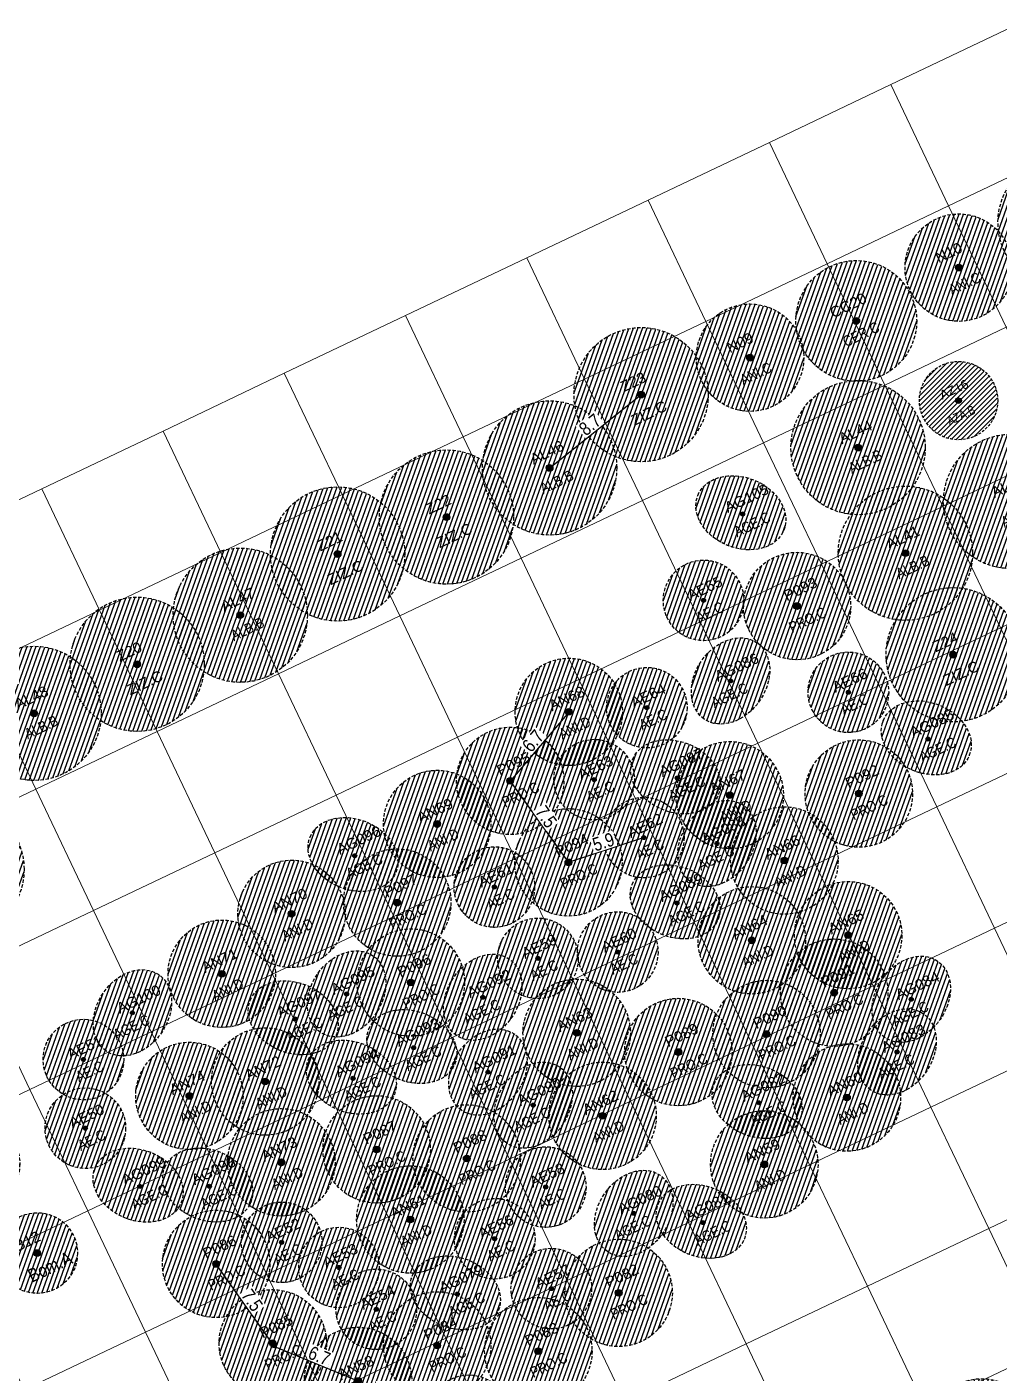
# Model space of a CAD drawing. Header units: metres. Extents: x 679599 to 680038, y 2748524 to 2748844.
# Drawn here: x 679859.9 to 679932.3, y 2748726.9 to 2748827.1 of the extents above; entities that cross this region are included whole.
import ezdxf

# ---------------------------------------------------------------- set-up
doc = ezdxf.new("R2010")
doc.units = ezdxf.units.M
doc.linetypes.add('HIDDEN', pattern=[0.375, 0.25, -0.125])
doc.layers.add('00-GRID_PLANTATION', color=7, linetype='Continuous', lineweight=0, true_color=0xff9c7a)
for name, color, linetype in [('02-L-Setting Out_Dimensions', 250, 'Continuous'), ('COTAUX', 7, 'Continuous'), ('SL_TREE_CANOPY', 251, 'HIDDEN'), ('SL_TREE_ID', 162, 'Continuous'), ('SL_TREE_LEGEND', 7, 'Continuous'), ('SL_TREE_TRUNK', 251, 'Continuous')]:
    doc.layers.add(name, color=color, linetype=linetype)
for name, color, linetype, true_color in [('SL_TREE_ACACIA_ETBAICA', 7, 'Continuous', 0x405700), ('SL_TREE_ACACIA_GERRARDII', 7, 'Continuous', 0x4c4c00), ('SL_TREE_ACACIA_NILOTICA', 7, 'Continuous', 0x264d00), ('SL_TREE_ALBIZIA_LEBBECK', 7, 'Continuous', 0xa3a300), ('SL_TREE_AZADIRACHTA_INDICA', 7, 'Continuous', 0x9ec82d), ('SL_TREE_BOMBAX_CEIBA', 7, 'Continuous', 0xb80000), ('SL_TREE_CERCIDIUM_FLORIDUM', 7, 'Continuous', 0xe0e000), ('SL_TREE_PROSOPIS_CINERARIA', 7, 'Continuous', 0x5f7f00), ('SL_TREE_ZIZIPHUS_SPINA', 7, 'Continuous', 0xc6d408)]:
    doc.layers.add(name, color=color, linetype=linetype, true_color=true_color)
doc.styles.add('E100', font='verdana.ttf', dxfattribs={"height": 0.4})
doc.styles.get("Standard").update_dxf_attribs({"font": 'arial.ttf'})
doc.styles.add('TER-200', font='ARIALN.TTF', dxfattribs={"height": 1})
doc.dimstyles.new('E250', dxfattribs={"dimscale": 0.03, "dimtxt": 0.4, "dimasz": 0.5, "dimexe": 0.1, "dimexo": 1, "dimgap": 4, "dimtad": 1, "dimzin": 0, "dimdsep": 46, "dimtxsty": 'E100', "dimblk1": 'LINCOT200', "dimblk2": 'LINCOT200', "dimsah": 1, "dimcen": 0.1, "dimdle": 0.1, "dimse1": 1, "dimse2": 1, "dimclrt": 256, "dimadec": 0, "dimazin": 0, "dimtfac": 0.01538461538461539, "dimtofl": 0, "dimtmove": 0, "dimatfit": 3, "dimldrblk": 'LINCOT200', "dimfxl": 1, "dimtolj": 1, "dimtzin": 0, "dimarcsym": 0})
pattern_1 = [(45, (0, 0), (-0.2245064030267289, 0.2245064030267289), [])]

# ---------------------------------------------------------------- blocks, each defined once
blk = doc.blocks.new('Bombax_ceiba')
h = blk.add_hatch()
h.set_pattern_fill('ANSI31', color=256, scale=0.1)
h.set_pattern_definition(pattern_1)
edge = h.paths.add_edge_path()
edge.add_arc((4.656612873077393e-10, 4.656612873077393e-10), 3.000000000087448, -25.44812939262281, 334.5518706073772)
at = {"layer": 'SL_TREE_TRUNK'}
h = blk.add_hatch(color=256, dxfattribs=at)
h.dxf.hatch_style = 1
edge = h.paths.add_edge_path()
edge.add_arc((4.656612873077393e-10, 4.656612873077393e-10), 0.2500003876001918, 0, 360)
at = {"layer": 'SL_TREE_CANOPY', "linetype": 'HIDDEN'}
blk.add_circle((4.656612873077393e-10, 4.656612873077393e-10), 3, dxfattribs=at)
at = {"layer": 'SL_TREE_TRUNK'}
blk.add_circle((4.656612873077393e-10, 4.656612873077393e-10), 0.2500003876001918, dxfattribs=at)
at = {"layer": 'SL_TREE_ID'}
blk.add_attdef('ID', (-1.276014421639939, 0.7167202825063849), '', height=0.7999999999999999, rotation=359.9999999999999, dxfattribs=at)
at = {"layer": 'SL_TREE_LEGEND', "insert": (-1.297057115955816, -0.8330300194211304), "char_height": 1, "attachment_point": 1, "style": 'TER-200'}
blk.add_mtext_dynamic_manual_height_columns('Bom.A', width=38.77952334683659, gutter_width=12.5, heights=[0], dxfattribs=at)
blk = doc.blocks.new('Albizia_lebbeck')
h = blk.add_hatch()
h.set_pattern_fill('ANSI31', color=256, scale=0.1)
h.set_pattern_definition(pattern_1)
edge = h.paths.add_edge_path()
edge.add_arc((0, 4.656612873077393e-10), 4.999999999981005, -25.44812939262281, 334.5518706073772)
at = {"layer": 'SL_TREE_TRUNK'}
h = blk.add_hatch(color=256, dxfattribs=at)
h.dxf.hatch_style = 1
edge = h.paths.add_edge_path()
edge.add_arc((2.328306436538696e-10, 0), 0.2500003876001918, 0, 360)
at = {"layer": 'SL_TREE_CANOPY', "linetype": 'HIDDEN'}
blk.add_circle((2.328306436538696e-10, 0), 5, dxfattribs=at)
at = {"layer": 'SL_TREE_TRUNK'}
blk.add_circle((2.328306436538696e-10, 0), 0.2500003876001918, dxfattribs=at)
at = {"layer": 'SL_TREE_ID'}
blk.add_attdef('ID', (-0.9810078069718458, 0.7368421231547302), '', height=0.8, rotation=0.000420918299423, dxfattribs=at)
at = {"layer": 'SL_TREE_LEGEND', "insert": (-1.25964832330942, -0.7561016048520699), "char_height": 0.8, "attachment_point": 1, "rotation": 0.012362144525415425, "style": 'TER-200'}
blk.add_mtext_dynamic_manual_height_columns('ALB.B', width=38.77958347063934, gutter_width=12.50001938000959, heights=[0], dxfattribs=at)
blk = doc.blocks.new('Ziziphus_spina_christi')
h = blk.add_hatch()
h.set_pattern_fill('ANSI31', color=256, scale=0.1)
h.set_pattern_definition(pattern_1)
edge = h.paths.add_edge_path()
edge.add_arc((-6.661338147750939e-16, -8.881784197001252e-16), 5.000000000000001, 0, 360)
at = {"layer": 'SL_TREE_TRUNK'}
h = blk.add_hatch(color=256, dxfattribs=at)
h.dxf.hatch_style = 1
edge = h.paths.add_edge_path()
edge.add_arc((0, 0), 0.2500003876001918, 0, 360)
at = {"layer": 'SL_TREE_CANOPY', "linetype": 'HIDDEN'}
blk.add_circle((0, 0), 5, dxfattribs=at)
at = {"layer": 'SL_TREE_TRUNK'}
blk.add_circle((0, 0), 0.2500003876001918, dxfattribs=at)
at = {"layer": 'SL_TREE_ID'}
blk.add_attdef('ID', (-1.090554446818487, 0.7152588476904356), '', height=0.8, rotation=0.000420918299423, dxfattribs=at)
at = {"layer": 'SL_TREE_LEGEND'}
blk.add_attdef('NOMBRE_ESPECIE', (-1.464163609154383, -1.887849904743556), '', height=0.8, rotation=0.000420918299423, dxfattribs=at)
blk = doc.blocks.new('Acacia etbaica')
h = blk.add_hatch()
h.set_pattern_fill('ANSI31', color=256, scale=0.1)
h.set_pattern_definition(pattern_1)
edge = h.paths.add_edge_path()
edge.add_arc((4.440892098500626e-16, -1.110223024625157e-15), 3.000000000000001, 0, 360)
at = {"layer": 'SL_TREE_TRUNK'}
h = blk.add_hatch(color=256, dxfattribs=at)
h.dxf.hatch_style = 1
edge = h.paths.add_edge_path()
edge.add_arc((-4.190951585769653e-09, -3.725290298461914e-09), 0.1500002332421871, 286.4511275051879, 569.1271037239628)
edge.add_arc((-2.328306436538696e-09, 2.328306436538696e-09), 0.1500002378014961, 209.127105287983, 286.4511261276718)
at = {"layer": 'SL_TREE_CANOPY'}
blk.add_circle((0, 0), 3, dxfattribs=at)
at = {"layer": 'SL_TREE_TRUNK'}
for radius in [0.1500002332387778, 0.150000232560115]:
    blk.add_circle((-4.190951585769653e-09, -3.725290298461914e-09), radius, dxfattribs=at)
at = {"layer": 'SL_TREE_ID'}
blk.add_attdef('ID', (-0.8932882340763868, 0.3719346012949387), '', height=0.8, rotation=0.000420918299423, dxfattribs=at)
at = {"layer": 'SL_TREE_LEGEND', "insert": (-1.03268935325265, -0.5916003125882874), "char_height": 0.8, "attachment_point": 1, "rotation": 0.012362144577741912, "style": 'TER-200'}
blk.add_mtext_dynamic_manual_height_columns('AE.C', width=38.77952334683659, gutter_width=12.5, heights=[0], dxfattribs=at)
blk = doc.blocks.new('Acacia_gerrardii')
h = blk.add_hatch()
h.set_pattern_fill('ANSI31', color=256, scale=0.1, style=0)
h.set_pattern_definition(pattern_1)
edge = h.paths.add_edge_path()
edge.add_ellipse((-0.07890667230822146, 0.1374323763884604), major_axis=(-2.334159139066159, 2.54631103014604), ratio=0.7600819417513992, start_angle=0, end_angle=360)
at = {"layer": 'SL_TREE_TRUNK'}
h = blk.add_hatch(color=256, dxfattribs=at)
h.dxf.hatch_style = 1
edge = h.paths.add_edge_path()
edge.add_arc((2.328306436538696e-10, 4.656612873077393e-10), 0.1500002322718501, -7.354891001008641, 352.6451089989913)
at = {"layer": 'SL_TREE_CANOPY'}
blk.add_ellipse((-0.07890667230822146, 0.1374323763884604), major_axis=(-2.334159139066159, 2.54631103014604), ratio=0.7600819417513992, dxfattribs=at)
at = {"layer": 'SL_TREE_TRUNK'}
for radius in [0.1500002322718501, 0.150000232560115]:
    blk.add_circle((2.328306436538696e-10, 4.656612873077393e-10), radius, dxfattribs=at)
at = {"layer": 'SL_TREE_ID'}
blk.add_attdef('ID', (-0.9728607100642677, 0.5309647998048064), '', height=0.8, rotation=0.000420918299423, dxfattribs=at)
at = {"layer": 'SL_TREE_LEGEND', "insert": (-1.118427887933137, -0.6025218042600855), "char_height": 0.8, "attachment_point": 1, "style": 'TER-200'}
blk.add_mtext_dynamic_manual_height_columns('AGE.C', width=38.77952334683659, gutter_width=12.5, heights=[0], dxfattribs=at)
blk = doc.blocks.new('Prosopis_cineraria')
h = blk.add_hatch()
h.set_pattern_fill('ANSI31', color=256, scale=0.1)
h.set_pattern_definition(pattern_1)
edge = h.paths.add_edge_path()
edge.add_arc((-1.862645149230957e-09, -1.396983861923218e-09), 4.000000002159871, 0, 360)
at = {"layer": 'SL_TREE_TRUNK'}
h = blk.add_hatch(color=256, dxfattribs=at)
h.dxf.hatch_style = 1
edge = h.paths.add_edge_path()
edge.add_arc((0, 0), 0.25, 0, 360)
at = {"layer": 'SL_TREE_CANOPY', "linetype": 'HIDDEN'}
blk.add_circle((0, 0), 4, dxfattribs=at)
at = {"layer": 'SL_TREE_TRUNK'}
blk.add_circle((0, 0), 0.25, dxfattribs=at)
at = {"layer": 'SL_TREE_ID'}
blk.add_attdef('ID', (-0.5349555176233096, 0.6443084545875202), '', height=0.8, rotation=0.000420918299423, dxfattribs=at)
at = {"layer": 'SL_TREE_LEGEND', "insert": (-1.190907274773998, -0.8530613649636507), "char_height": 0.8, "attachment_point": 1, "style": 'TER-200'}
blk.add_mtext_dynamic_manual_height_columns('PRO.C', width=38.77952334683659, gutter_width=12.5, heights=[0], dxfattribs=at)
blk = doc.blocks.new('Acacia_gerrardii_1')
h = blk.add_hatch()
h.set_pattern_fill('ANSI31', color=256, scale=0.1, style=0)
h.set_pattern_definition(pattern_1)
edge = h.paths.add_edge_path()
edge.add_ellipse((2.328306436538696e-10, 4.656612873077393e-10), major_axis=(-2.994620075353438, -1.721699553644494), ratio=0.7600819417513994, start_angle=0, end_angle=360)
at = {"layer": 'SL_TREE_TRUNK'}
h = blk.add_hatch(color=256, dxfattribs=at)
h.dxf.hatch_style = 1
edge = h.paths.add_edge_path()
edge.add_arc((4.656612873077393e-10, 9.313225746154785e-10), 0.1500002322718501, -7.354891001008638, 352.6451089989913)
at = {"layer": 'SL_TREE_CANOPY'}
blk.add_ellipse((2.328306436538696e-10, 4.656612873077393e-10), major_axis=(-2.994620075353436, -1.721699553644493), ratio=0.7600819417513992, dxfattribs=at)
at = {"layer": 'SL_TREE_TRUNK'}
for radius in [0.1500002322718501, 0.150000232560115]:
    blk.add_circle((4.656612873077393e-10, 9.313225746154785e-10), radius, dxfattribs=at)
at = {"layer": 'SL_TREE_ID'}
blk.add_attdef('ID', (-0.8856829385832512, 0.3273389908758872), '', height=0.8, rotation=0.000420918299423, dxfattribs=at)
at = {"layer": 'SL_TREE_LEGEND', "insert": (-1.952773218109769, -0.530258249099262), "char_height": 0.8, "attachment_point": 1, "style": 'TER-200'}
blk.add_mtext_dynamic_manual_height_columns('AGE.C', width=38.77952334683659, gutter_width=12.5, heights=[0], dxfattribs=at)
blk = doc.blocks.new('cercidium_floridum')
h = blk.add_hatch()
h.set_pattern_fill('ANSI31', color=256, scale=0.1)
h.set_pattern_definition(pattern_1)
edge = h.paths.add_edge_path()
edge.add_arc((0, 9.313225746154785e-10), 4.49999999985001, -25.44812939262281, 334.5518706073772)
at = {"layer": 'SL_TREE_TRUNK'}
h = blk.add_hatch(color=256, dxfattribs=at)
h.dxf.hatch_style = 1
edge = h.paths.add_edge_path()
edge.add_arc((2.328306436538696e-10, 4.656612873077393e-10), 0.2500003876001918, 0, 360)
at = {"layer": 'SL_TREE_CANOPY', "linetype": 'HIDDEN'}
blk.add_circle((2.328306436538696e-10, 4.656612873077393e-10), 4.5, dxfattribs=at)
at = {"layer": 'SL_TREE_TRUNK'}
blk.add_circle((2.328306436538696e-10, 4.656612873077393e-10), 0.2500003876001918, dxfattribs=at)
at = {"layer": 'SL_TREE_ID'}
blk.add_attdef('ID', (-1.470375263044438, 0.9027416517720255), '', height=0.8, rotation=0.000420918299423, dxfattribs=at)
at = {"layer": 'SL_TREE_LEGEND', "insert": (-1.530811281546491, -0.6532864510081708), "char_height": 0.8, "attachment_point": 1, "rotation": 0.012362144525415425, "style": 'TER-200'}
blk.add_mtext_dynamic_manual_height_columns('CER.C', width=38.77958347063934, gutter_width=12.50001938000959, heights=[0], dxfattribs=at)
blk = doc.blocks.new('Acacia_nilotica')
h = blk.add_hatch()
h.set_pattern_fill('ANSI31', color=256, scale=0.1)
h.set_pattern_definition(pattern_1)
edge = h.paths.add_edge_path()
edge.add_arc((-6.661338147750939e-16, -8.881784197001252e-16), 3.999999999999999, 0, 360)
at = {"layer": 'SL_TREE_TRUNK'}
h = blk.add_hatch(color=256, dxfattribs=at)
h.dxf.hatch_style = 1
edge = h.paths.add_edge_path()
edge.add_arc((0, 0), 0.2500003876001918, 0, 360)
at = {"layer": 'SL_TREE_CANOPY', "linetype": 'HIDDEN'}
blk.add_circle((0, 0), 4, dxfattribs=at)
at = {"layer": 'SL_TREE_TRUNK'}
blk.add_circle((0, 0), 0.2500003876001918, dxfattribs=at)
at = {"layer": 'SL_TREE_ID'}
blk.add_attdef('ID', (-1.213950848484089, 0.9305009110162956), '', height=0.8, rotation=0.000420918299423, dxfattribs=at)
at = {"layer": 'SL_TREE_LEGEND', "insert": (-1.34179218168218, -0.8530613644979894), "char_height": 0.8, "attachment_point": 1, "style": 'TER-200'}
blk.add_mtext_dynamic_manual_height_columns('ANI.C', width=38.77952334683659, gutter_width=12.5, heights=[0], dxfattribs=at)
blk = doc.blocks.new('Azadirachta_indica')
h = blk.add_hatch()
h.set_pattern_fill('ANSI31', color=256, scale=0.1)
h.set_pattern_definition(pattern_1)
edge = h.paths.add_edge_path()
edge.add_arc((4.440892098500626e-16, -6.661338147750939e-16), 3.5, 0, 360)
at = {"layer": 'SL_TREE_TRUNK'}
h = blk.add_hatch(color=256, dxfattribs=at)
h.dxf.hatch_style = 1
edge = h.paths.add_edge_path()
edge.add_arc((0, 0), 0.2500003876001918, 0, 360)
at = {"layer": 'SL_TREE_CANOPY', "linetype": 'HIDDEN'}
blk.add_circle((0, 0), 3.5, dxfattribs=at)
at = {"layer": 'SL_TREE_TRUNK'}
blk.add_circle((0, 0), 0.2500003876001918, dxfattribs=at)
at = {"layer": 'SL_TREE_ID'}
blk.add_attdef('ID', (-1.453207274352366, 0.07570224540116754), '', height=0.8, rotation=25.00021045914971, dxfattribs=at)
at = {"layer": 'SL_TREE_LEGEND', "insert": (-1.141504064323179, -1.521378892031198), "char_height": 0.8, "attachment_point": 1, "rotation": 25.38549620240384, "style": 'TER-200'}
blk.add_mtext_dynamic_manual_height_columns('AZA.B', width=38.77952334683659, gutter_width=12.5, heights=[0], dxfattribs=at)
blk = doc.blocks.new('Acacia Nilotica D')
h = blk.add_hatch()
h.set_pattern_fill('ANSI31', color=256, scale=0.1)
h.set_pattern_definition(pattern_1)
edge = h.paths.add_edge_path()
edge.add_arc((2.328306436538696e-10, 0), 3.999999999999999, -6.5439871631012e-05, 359.9999345601284)
at = {"layer": 'SL_TREE_TRUNK'}
h = blk.add_hatch(color=256, dxfattribs=at)
h.dxf.hatch_style = 1
edge = h.paths.add_edge_path()
edge.add_arc((2.328306436538696e-10, 0), 0.2500003876001918, 0, 360)
at = {"layer": 'SL_TREE_CANOPY', "linetype": 'HIDDEN'}
blk.add_circle((2.328306436538696e-10, 0), 4, dxfattribs=at)
at = {"layer": 'SL_TREE_TRUNK'}
blk.add_circle((2.328306436538696e-10, 0), 0.2500003876001918, dxfattribs=at)
at = {"layer": 'SL_TREE_ID'}
blk.add_attdef('ID', (-1.114701568342348, 0.5722070784384528), '', height=0.8, rotation=0.000420918299423, dxfattribs=at)
at = {"layer": 'SL_TREE_LEGEND', "insert": (-1.328076369118698, -0.8530600350350142), "char_height": 0.8, "attachment_point": 1, "rotation": 359.99993456012834, "style": 'TER-200'}
blk.add_mtext_dynamic_manual_height_columns('ANI.D', width=38.77952334683659, gutter_width=12.5, heights=[0], dxfattribs=at)
blk = doc.blocks.new('LINCOT200')
for p, q in [((0, -9.999961704014428), (0, 10.00003829598555)), ((3.694822225952521e-13, 3.829598557558711e-05), (10.00000000000051, 3.829598557558711e-05))]:
    blk.add_line(p, q)
at = {"const_width": 1.875}
blk.add_lwpolyline([(3.535533801624467, -3.535495714255788), (-3.535533950636761, 3.535572157214077)], dxfattribs=at)
at = {"layer": 'COTAUX'}
blk.add_line((0, 0), (-1.249999999999915, 0), dxfattribs=at)
blk = doc.blocks.new('*D92')
at = {"layer": '02-L-Setting Out_Dimensions', "color": 0, "lineweight": -2, "transparency": 16777216}
blk.add_line((679898.8472346137, 2748794.276485334), (679905.6396467634, 2748799.716164523), dxfattribs=at)
at = {"layer": 'Defpoints', "color": 0, "transparency": 16777216}
for p in [(679905.6513549603, 2748799.72554099), (679905.6513549603, 2748799.72554099), (679898.8355264179, 2748794.267108866)]:
    blk.add_point(p, dxfattribs=at)
at = {"layer": '02-L-Setting Out_Dimensions', "color": 0, "lineweight": -2, "transparency": 16777216, "xscale": 0.015, "yscale": 0.015, "zscale": 0.015}
for p, rotation in [((679905.6513549597, 2748799.725540991), 38.68936817004546), ((679898.8355264172, 2748794.267108866), 218.6893681700455)]:
    blk.add_blockref('LINCOT200', p, dxfattribs=dict(at, rotation=rotation))
at = {"layer": '02-L-Setting Out_Dimensions', "transparency": 16777216, "insert": (679901.8492708835, 2748797.488516413), "char_height": 1, "attachment_point": 5, "rotation": 38.689368170045476, "style": 'TER-200', "bg_fill": 3, "box_fill_scale": 1.1, "bg_fill_color": 256, "bg_fill_true_color": 13158600, "bg_fill_transparency": 0}
blk.add_mtext('\\A1;8.7', dxfattribs=at)
blk = doc.blocks.new('*D93')
at = {"layer": '02-L-Setting Out_Dimensions', "color": 0, "lineweight": -2, "transparency": 16777216}
blk.add_line((679900.2597716617, 2748776.100373062), (679895.913685253, 2748770.988386877), dxfattribs=at)
at = {"layer": 'Defpoints', "color": 0, "transparency": 16777216}
for p in [(679900.269487554, 2748776.11180116), (679895.9039693616, 2748770.976958778), (679895.9039693616, 2748770.976958778)]:
    blk.add_point(p, dxfattribs=at)
at = {"layer": '02-L-Setting Out_Dimensions', "color": 0, "lineweight": -2, "transparency": 16777216, "xscale": 0.015, "yscale": 0.015, "zscale": 0.015}
for p, rotation in [((679900.2694875536, 2748776.111801161), 49.62961975907002), ((679895.9039693611, 2748770.976958778), 229.62961975907)]:
    blk.add_blockref('LINCOT200', p, dxfattribs=dict(at, rotation=rotation))
at = {"layer": '02-L-Setting Out_Dimensions', "transparency": 16777216, "insert": (679897.60631176, 2748773.952818569), "char_height": 1, "attachment_point": 5, "rotation": 49.62961975907003, "style": 'TER-200', "bg_fill": 3, "box_fill_scale": 1.1, "bg_fill_color": 256, "bg_fill_true_color": 13158600, "bg_fill_transparency": 0}
blk.add_mtext('\\A1;6.7', dxfattribs=at)
blk = doc.blocks.new('*D94')
at = {"layer": '02-L-Setting Out_Dimensions', "color": 0, "lineweight": -2, "transparency": 16777216}
blk.add_line((679895.9126871906, 2748770.964752244), (679900.227392606, 2748764.923388703), dxfattribs=at)
at = {"layer": 'Defpoints', "color": 0, "transparency": 16777216}
for p in [(679895.9039693612, 2748770.976958777), (679900.2361104395, 2748764.911182173), (679900.236110437, 2748764.911182172)]:
    blk.add_point(p, dxfattribs=at)
at = {"layer": '02-L-Setting Out_Dimensions', "color": 0, "lineweight": -2, "transparency": 16777216, "xscale": 0.015, "yscale": 0.015, "zscale": 0.015}
for p, rotation in [((679895.9039693591, 2748770.976958775), 125.5341969735017), ((679900.2361104374, 2748764.911182172), 305.5341969735017)]:
    blk.add_blockref('LINCOT200', p, dxfattribs=dict(at, rotation=rotation))
at = {"layer": '02-L-Setting Out_Dimensions', "transparency": 16777216, "insert": (679898.5815152253, 2748768.309363069), "char_height": 1, "attachment_point": 5, "rotation": 305.5341969735017, "style": 'TER-200', "bg_fill": 3, "box_fill_scale": 1.1, "bg_fill_color": 256, "bg_fill_true_color": 13158600, "bg_fill_transparency": 0}
blk.add_mtext('\\A1;7.5', dxfattribs=at)
blk = doc.blocks.new('*D95')
at = {"layer": '02-L-Setting Out_Dimensions', "color": 0, "lineweight": -2, "transparency": 16777216}
blk.add_line((679900.2503565601, 2748764.915877708), (679905.8325605218, 2748766.755777618), dxfattribs=at)
at = {"layer": 'Defpoints', "color": 0, "transparency": 16777216}
for p in [(679905.846806642, 2748766.760473154), (679905.8468066424, 2748766.760473153), (679900.2361104395, 2748764.911182174)]:
    blk.add_point(p, dxfattribs=at)
at = {"layer": '02-L-Setting Out_Dimensions', "color": 0, "lineweight": -2, "transparency": 16777216, "xscale": 0.015, "yscale": 0.015, "zscale": 0.015}
for p, rotation in [((679905.8468066421, 2748766.760473153), 18.24227064634734), ((679900.2361104398, 2748764.911182173), 198.2422706463473)]:
    blk.add_blockref('LINCOT200', p, dxfattribs=dict(at, rotation=rotation))
at = {"layer": '02-L-Setting Out_Dimensions', "transparency": 16777216, "insert": (679902.8440666926, 2748766.434708913), "char_height": 1, "attachment_point": 5, "rotation": 18.242270646347354, "style": 'TER-200', "bg_fill": 3, "box_fill_scale": 1.1, "bg_fill_color": 256, "bg_fill_true_color": 13158600, "bg_fill_transparency": 0}
blk.add_mtext('\\A1;5.9', dxfattribs=at)
blk = doc.blocks.new('*D73')
at = {"layer": '02-L-Setting Out_Dimensions', "color": 0, "lineweight": -2, "transparency": 16777216}
blk.add_line((679878.3302563571, 2748728.902953334), (679874.0242388602, 2748735.016244218), dxfattribs=at)
at = {"layer": 'Defpoints', "color": 0, "transparency": 16777216}
for p in [(679874.015600997, 2748735.028507468), (679874.015600997, 2748735.028507468), (679878.3388942208, 2748728.890690084)]:
    blk.add_point(p, dxfattribs=at)
at = {"layer": '02-L-Setting Out_Dimensions', "color": 0, "lineweight": -2, "transparency": 16777216, "xscale": 0.015, "yscale": 0.015, "zscale": 0.015}
for p, rotation in [((679874.015600997, 2748735.028507468), 125.1597098806105), ((679878.3388942205, 2748728.890690084), 305.1597098806105)]:
    blk.add_blockref('LINCOT200', p, dxfattribs=dict(at, rotation=rotation))
at = {"layer": '02-L-Setting Out_Dimensions', "transparency": 16777216, "insert": (679876.6910995586, 2748732.321540572), "char_height": 1, "attachment_point": 5, "rotation": 305.15970988061054, "style": 'TER-200', "bg_fill": 3, "box_fill_scale": 1.1, "bg_fill_color": 256, "bg_fill_true_color": 13158600, "bg_fill_transparency": 0}
blk.add_mtext('\\A1;7.5', dxfattribs=at)
blk = doc.blocks.new('*D74')
at = {"layer": '02-L-Setting Out_Dimensions', "color": 0, "lineweight": -2, "transparency": 16777216}
blk.add_line((679878.3527602812, 2748728.884968865), (679884.563952566, 2748726.322195084), dxfattribs=at)
at = {"layer": 'Defpoints', "color": 0, "transparency": 16777216}
for p in [(679878.3388942204, 2748728.890690082), (679884.5778186289, 2748726.316473867), (679884.5778186289, 2748726.316473867)]:
    blk.add_point(p, dxfattribs=at)
at = {"layer": '02-L-Setting Out_Dimensions', "color": 0, "lineweight": -2, "transparency": 16777216, "xscale": 0.015, "yscale": 0.015, "zscale": 0.015}
for p, rotation in [((679878.3388942191, 2748728.890690082), 157.5786737263105), ((679884.5778186279, 2748726.316473867), 337.5786737263105)]:
    blk.add_blockref('LINCOT200', p, dxfattribs=dict(at, rotation=rotation))
at = {"layer": '02-L-Setting Out_Dimensions', "transparency": 16777216, "insert": (679881.6988660917, 2748728.186486248), "char_height": 1, "attachment_point": 5, "rotation": 337.57867372631057, "style": 'TER-200', "bg_fill": 3, "box_fill_scale": 1.1, "bg_fill_color": 256, "bg_fill_true_color": 13158600, "bg_fill_transparency": 0}
blk.add_mtext('\\A1;6.7', dxfattribs=at)

msp = doc.modelspace()

# ---------------------------------------------------------------- linework, layer by layer
at = {"layer": '00-GRID_PLANTATION'}
for points in [[(679924.2366809782, 2748822.794428085), (679933.2664604165, 2748827.091297095), (679937.5633294272, 2748818.061517657), (679928.5335499886, 2748813.764648646)], [(679915.2069015403, 2748818.497559074), (679924.2366809783, 2748822.794428085), (679928.5335499889, 2748813.764648646), (679919.5037705505, 2748809.467779635)], [(679906.1771221017, 2748814.200690064), (679915.20690154, 2748818.497559074), (679919.503770551, 2748809.467779636), (679910.4739911126, 2748805.170910625)], [(679928.5335499889, 2748813.764648646), (679937.5633294272, 2748818.061517657), (679941.8601984379, 2748809.031738218), (679932.8304189995, 2748804.734869208)], [(679897.147342664, 2748809.903821052), (679906.1771221021, 2748814.200690063), (679910.473991113, 2748805.170910624), (679901.4442116746, 2748800.874041614)], [(679919.503770551, 2748809.467779636), (679928.5335499891, 2748813.764648646), (679932.830419, 2748804.734869208), (679923.8006395616, 2748800.438000197)], [(679910.4739911128, 2748805.170910625), (679919.5037705513, 2748809.467779635), (679923.8006395618, 2748800.438000197), (679914.7708601234, 2748796.141131186)], [(679879.0877837877, 2748801.310083031), (679888.117563226, 2748805.606952041), (679892.4144322368, 2748796.577172603), (679883.3846527984, 2748792.280303592)], [(679923.8006395618, 2748800.438000197), (679932.8304190001, 2748804.734869208), (679937.1272880107, 2748795.705089769), (679928.0975085725, 2748791.408220759)], [(679870.0580043496, 2748797.01321402), (679879.087783788, 2748801.31008303), (679883.3846527984, 2748792.280303592), (679874.3548733605, 2748787.983434581)], [(679914.7708601237, 2748796.141131187), (679923.8006395618, 2748800.438000198), (679928.0975085727, 2748791.408220759), (679919.0677291342, 2748787.111351748)], [(679861.0282249114, 2748792.716345008), (679870.05800435, 2748797.013214019), (679874.3548733607, 2748787.98343458), (679865.3250939226, 2748783.686565569)], [(679883.3846527984, 2748792.280303592), (679892.4144322369, 2748796.577172603), (679896.7113012475, 2748787.547393165), (679887.6815218093, 2748783.250524153)], [(679928.0975085723, 2748791.408220759), (679937.1272880107, 2748795.70508977), (679941.4241570213, 2748786.675310331), (679932.3943775832, 2748782.37844132)], [(679851.9984454737, 2748788.419475997), (679861.0282249119, 2748792.716345008), (679865.3250939228, 2748783.68656557), (679856.2953144843, 2748779.389696559)], [(679874.3548733605, 2748787.983434581), (679883.3846527989, 2748792.280303591), (679887.6815218098, 2748783.250524153), (679878.6517423714, 2748778.953655142)], [(679896.7113012472, 2748787.547393165), (679905.7410806858, 2748791.844262175), (679910.0379496964, 2748782.814482736), (679901.0081702581, 2748778.517613726)], [(679919.0677291345, 2748787.111351748), (679928.0975085725, 2748791.40822076), (679932.3943775834, 2748782.378441321), (679923.3645981451, 2748778.08157231)], [(679865.3250939228, 2748783.686565569), (679874.3548733607, 2748787.98343458), (679878.6517423718, 2748778.953655142), (679869.6219629332, 2748774.656786131)], [(679910.0379496963, 2748782.814482737), (679919.0677291346, 2748787.111351748), (679923.3645981454, 2748778.08157231), (679914.3348187065, 2748773.784703299)], [(679856.2953144844, 2748779.389696559), (679865.325093923, 2748783.68656557), (679869.6219629335, 2748774.656786132), (679860.5921834952, 2748770.359917121)], [(679878.6517423711, 2748778.953655142), (679887.6815218098, 2748783.250524153), (679891.9783908202, 2748774.220744715), (679882.9486113819, 2748769.923875704)], [(679901.0081702581, 2748778.517613726), (679910.0379496965, 2748782.814482737), (679914.3348187072, 2748773.784703299), (679905.3050392688, 2748769.487834288)], [(679923.3645981451, 2748778.08157231), (679932.3943775834, 2748782.378441321), (679936.6912465942, 2748773.348661883), (679927.6614671553, 2748769.051792872)], [(679847.2655350463, 2748775.092827548), (679856.2953144846, 2748779.389696559), (679860.5921834953, 2748770.359917121), (679851.562404057, 2748766.063048109)], [(679869.6219629332, 2748774.656786132), (679878.6517423718, 2748778.953655142), (679882.9486113823, 2748769.923875704), (679873.918831944, 2748765.627006693)], [(679914.3348187065, 2748773.784703299), (679923.3645981454, 2748778.08157231), (679927.6614671556, 2748769.051792871), (679918.6316877173, 2748764.754923861)], [(679860.5921834952, 2748770.359917121), (679869.6219629335, 2748774.656786132), (679873.9188319443, 2748765.627006693), (679864.8890525058, 2748761.330137683)], [(679927.6614671556, 2748769.051792872), (679936.691246594, 2748773.348661883), (679940.9881156046, 2748764.318882445), (679931.9583361665, 2748760.022013434)], [(679851.562404057, 2748766.06304811), (679860.5921834954, 2748770.359917121), (679864.8890525061, 2748761.330137682), (679855.8592730677, 2748757.033268671)], [(679873.9188319441, 2748765.627006693), (679882.9486113823, 2748769.923875704), (679887.245480393, 2748760.894096266), (679878.2157009547, 2748756.597227255)], [(679918.6316877176, 2748764.754923861), (679927.6614671558, 2748769.051792872), (679931.9583361667, 2748760.022013433), (679922.9285567282, 2748755.725144422)], [(679864.8890525058, 2748761.330137683), (679873.9188319442, 2748765.627006694), (679878.2157009549, 2748756.597227255), (679869.1859215163, 2748752.300358245)], [(679909.6019082796, 2748760.45805485), (679918.6316877179, 2748764.754923861), (679922.9285567285, 2748755.725144422), (679913.8987772905, 2748751.428275411)], [(679931.9583361665, 2748760.022013434), (679940.9881156046, 2748764.318882445), (679945.2849846155, 2748755.289103006), (679936.2552051772, 2748750.992233995)], [(679855.8592730679, 2748757.033268672), (679864.8890525061, 2748761.330137683), (679869.185921517, 2748752.300358244), (679860.1561420783, 2748748.003489233)], [(679878.2157009547, 2748756.597227255), (679887.245480393, 2748760.894096266), (679891.5423494037, 2748751.864316827), (679882.5125699653, 2748747.567447816)], [(679900.5721288417, 2748756.161185839), (679909.6019082797, 2748760.45805485), (679913.8987772906, 2748751.428275411), (679904.8689978519, 2748747.131406401)], [(679922.9285567282, 2748755.725144423), (679931.9583361665, 2748760.022013434), (679936.2552051772, 2748750.992233995), (679927.2254257388, 2748746.695364985)], [(679846.8294936297, 2748752.736399661), (679855.8592730681, 2748757.033268671), (679860.1561420788, 2748748.003489233), (679851.1263626406, 2748743.706620222)], [(679869.1859215163, 2748752.300358245), (679878.2157009549, 2748756.597227255), (679882.5125699653, 2748747.567447817), (679873.4827905272, 2748743.270578806)], [(679891.5423494035, 2748751.864316828), (679900.5721288418, 2748756.161185839), (679904.8689978526, 2748747.1314064), (679895.8392184139, 2748742.834537389)], [(679913.8987772906, 2748751.428275411), (679922.9285567288, 2748755.725144422), (679927.2254257394, 2748746.695364984), (679918.1956463009, 2748742.398495973)], [(679860.1561420783, 2748748.003489233), (679869.185921517, 2748752.300358244), (679873.4827905274, 2748743.270578805), (679864.4530110892, 2748738.973709794)], [(679882.5125699651, 2748747.567447817), (679891.5423494037, 2748751.864316828), (679895.8392184142, 2748742.834537389), (679886.809438976, 2748738.537668378)], [(679904.8689978523, 2748747.131406401), (679913.8987772906, 2748751.428275411), (679918.1956463011, 2748742.398495973), (679909.1658668632, 2748738.101626962)], [(679927.2254257391, 2748746.695364984), (679936.2552051774, 2748750.992233995), (679940.5520741881, 2748741.962454556), (679931.52229475, 2748737.665585545)], [(679851.1263626406, 2748743.706620222), (679860.1561420788, 2748748.003489233), (679864.4530110897, 2748738.973709795), (679855.4232316512, 2748734.676840784)], [(679895.8392184142, 2748742.83453739), (679904.8689978523, 2748747.131406401), (679909.1658668632, 2748738.101626962), (679900.1360874248, 2748733.804757951)], [(679918.1956463011, 2748742.398495973), (679927.2254257397, 2748746.695364984), (679931.5222947503, 2748737.665585545), (679922.4925153123, 2748733.368716535)], [(679886.8094389762, 2748738.537668379), (679895.8392184146, 2748742.834537389), (679900.1360874255, 2748733.804757951), (679891.1063079869, 2748729.50788894)], [(679909.1658668632, 2748738.101626962), (679918.1956463014, 2748742.398495973), (679922.4925153124, 2748733.368716534), (679913.4627358741, 2748729.071847524)], [(679931.52229475, 2748737.665585546), (679940.5520741881, 2748741.962454556), (679944.8489431988, 2748732.932675118), (679935.8191637606, 2748728.635806107)], [(679855.4232316512, 2748734.676840784), (679864.4530110895, 2748738.973709795), (679868.7498801003, 2748729.943930357), (679859.7201006619, 2748725.647061346)], [(679900.1360874248, 2748733.804757951), (679909.1658668632, 2748738.101626962), (679913.4627358741, 2748729.071847524), (679904.4329564356, 2748724.774978513)], [(679922.492515312, 2748733.368716535), (679931.5222947503, 2748737.665585545), (679935.8191637611, 2748728.635806107), (679926.7893843227, 2748724.338937097)], [(679891.1063079871, 2748729.50788894), (679900.1360874256, 2748733.804757951), (679904.4329564362, 2748724.774978512), (679895.4031769978, 2748720.478109502)], [(679913.4627358736, 2748729.071847524), (679922.4925153123, 2748733.368716535), (679926.7893843229, 2748724.338937096), (679917.7596048848, 2748720.042068085)], [(679859.7201006623, 2748725.647061346), (679868.7498801004, 2748729.943930357), (679873.0467491109, 2748720.914150918), (679864.0169696728, 2748716.617281908)], [(679904.4329564354, 2748724.774978513), (679913.4627358736, 2748729.071847524), (679917.7596048848, 2748720.042068085), (679908.7298254465, 2748715.745199075)], [(679926.7893843225, 2748724.338937097), (679935.8191637611, 2748728.635806108), (679940.1160327718, 2748719.606026669), (679931.0862533334, 2748715.309157658)]]:
    msp.add_lwpolyline(points, close=True, dxfattribs=at)

# ---------------------------------------------------------------- block references
at = {"layer": 'SL_TREE_ACACIA_ETBAICA', "rotation": 25.44812939262281}
for p, values in [((679910.2946396639, 2748784.408774915), {'ID': 'AE65'}), ((679921.0771220396, 2748777.57192594), {'ID': 'AE66'}), ((679906.0757371006, 2748776.426552411), {'ID': 'AE64'}), ((679902.1561132289, 2748771.071083885), {'ID': 'AE63'}), ((679905.8468066447, 2748766.76047316), {'ID': 'AE62'}), ((679894.724743079, 2748763.074674416), {'ID': 'AE61'}), ((679903.9064010552, 2748758.235625424), {'ID': 'AE60'}), ((679897.9652425401, 2748757.770460739), {'ID': 'AE59'}), ((679864.1350056214, 2748750.239899514), {'ID': 'AE51'}), ((679864.275950227, 2748745.130610511), {'ID': 'AE50'}), ((679856.399788125, 2748742.481312637), {'ID': 'AE49'}), ((679898.5501950772, 2748740.746099974), {'ID': 'AE58'}), ((679878.8881275163, 2748736.634199716), {'ID': 'AE52'}), ((679894.7538606557, 2748736.900972253), {'ID': 'AE56'}), ((679883.1593728808, 2748734.761311195), {'ID': 'AE53'}), ((679898.9610029182, 2748733.192911452), {'ID': 'AE57'}), ((679885.9327281577, 2748731.646504795), {'ID': 'AE54'}), ((679892.8263758445, 2748723.76652471), {'ID': 'AE55'})]:
    msp.add_blockref('Acacia etbaica', p, dxfattribs=at).add_auto_attribs(values)
at = {"layer": 'SL_TREE_ACACIA_GERRARDII', "rotation": 25.44812939262281}
for name, p, values in [('Acacia_gerrardii', (679913.2015645662, 2748790.842145626), {'ID': 'AG105'}), ('Acacia_gerrardii_1', (679912.3037415248, 2748778.418255272), {'ID': 'AG086'}), ('Acacia_gerrardii', (679927.0083674808, 2748774.086052636), {'ID': 'AG085'}), ('Acacia_gerrardii', (679908.3459282214, 2748771.189801627), {'ID': 'AG087'}), ('Acacia_gerrardii_1', (679911.2948507322, 2748766.317299054), {'ID': 'AG088'}), ('Acacia_gerrardii', (679884.3335799078, 2748765.404532712), {'ID': 'AG096'}), ('Acacia_gerrardii', (679908.3157260075, 2748761.886941018), {'ID': 'AG089'}), ('Acacia_gerrardii_1', (679883.7243361017, 2748755.122584102), {'ID': 'AG095'}), ('Acacia_gerrardii_1', (679893.8652768921, 2748754.874497044), {'ID': 'AG092'}), ('Acacia_gerrardii_1', (679925.7540338545, 2748754.72297569), {'ID': 'AG084'}), ('Acacia_gerrardii_1', (679867.7819928539, 2748753.717624738), {'ID': 'AG100'}), ('Acacia_gerrardii', (679879.8781436208, 2748753.254758238), {'ID': 'AG097'}), ('Acacia_gerrardii', (679888.712573458, 2748751.114551285), {'ID': 'AG093'}), ('Acacia_gerrardii_1', (679924.7020843126, 2748750.80645849), {'ID': 'AG083'}), ('Acacia_gerrardii', (679884.2081924701, 2748748.838951925), {'ID': 'AG094'}), ('Acacia_gerrardii_1', (679894.2468253487, 2748749.302170707), {'ID': 'AG091'}), ('Acacia_gerrardii_1', (679897.6133537303, 2748746.84366258), {'ID': 'AG090'}), ('Acacia_gerrardii', (679914.4150857931, 2748747.021080079), {'ID': 'AG082'}), ('Acacia_gerrardii', (679868.3328475981, 2748740.793680312), {'ID': 'AG099'}), ('Acacia_gerrardii', (679873.5152822492, 2748740.807315096), {'ID': 'AG098'}), ('Acacia_gerrardii_1', (679905.0994096805, 2748738.78554295), {'ID': 'AG080'}), ('Acacia_gerrardii', (679910.261848239, 2748738.106560661), {'ID': 'AG081'}), ('Acacia_gerrardii', (679891.9586563593, 2748732.780503389), {'ID': 'AG079'})]:
    msp.add_blockref(name, p, dxfattribs=at).add_auto_attribs(values)
at = {"layer": 'SL_TREE_ACACIA_NILOTICA'}
for name, p, rotation, values in [('Acacia_nilotica', (679929.2964543132, 2748809.175948341), 25.44812939262281, {'ID': 'N10'}), ('Acacia_nilotica', (679913.756298887, 2748802.475065306), 25.44812939262281, {'ID': 'N09'}), ('Acacia Nilotica D', (679900.2694875547, 2748776.11180116), 25.44819483249446, {'ID': 'AN68'}), ('Acacia Nilotica D', (679912.2484005145, 2748769.915515263), 25.44819483249446, {'ID': 'AN67'}), ('Acacia Nilotica D', (679890.4671400457, 2748767.772291265), 25.44819483249446, {'ID': 'AN69'}), ('Acacia Nilotica D', (679916.3119676688, 2748765.050732475), 25.44819483249446, {'ID': 'AN66'}), ('Acacia Nilotica D', (679879.6308919814, 2748761.081209823), 25.44819483249446, {'ID': 'AN70'}), ('Acacia Nilotica D', (679913.8862324894, 2748759.111804652), 25.44819483249446, {'ID': 'AN64'}), ('Acacia Nilotica D', (679921.0611189984, 2748759.496882067), 25.44819483249446, {'ID': 'AN65'}), ('Acacia Nilotica D', (679874.4336909595, 2748756.621373337), 25.44819483249446, {'ID': 'AN71'}), ('Acacia Nilotica D', (679900.8558416424, 2748752.228406224), 25.44819483249446, {'ID': 'AN63'}), ('Acacia Nilotica D', (679877.6699123693, 2748748.602236351), 25.44819483249446, {'ID': 'AN72'}), ('Acacia Nilotica D', (679872.0232289305, 2748747.53058344), 25.44819483249446, {'ID': 'AN74'}), ('Acacia Nilotica D', (679920.9682753655, 2748747.413151608), 25.44819483249446, {'ID': 'AN60'}), ('Acacia Nilotica D', (679902.7795912343, 2748746.045609372), 25.44819483249446, {'ID': 'AN62'}), ('Acacia Nilotica D', (679878.8675487101, 2748742.589027884), 25.44819483249446, {'ID': 'AN73'}), ('Acacia Nilotica D', (679914.8183308955, 2748742.435360915), 25.44819483249446, {'ID': 'AN59'}), ('Acacia Nilotica D', (679888.4681048255, 2748738.328461525), 25.44819483249446, {'ID': 'AN61'}), ('Acacia Nilotica D', (679884.5778186296, 2748726.316473867), 25.44819483249446, {'ID': 'AN58'}), ('Acacia Nilotica D', (679931.0224876157, 2748722.486458436), 25.44819483249446, {'ID': 'AN57'})]:
    msp.add_blockref(name, p, dxfattribs=dict(at, rotation=rotation)).add_auto_attribs(values)
at = {"layer": 'SL_TREE_ALBIZIA_LEBBECK', "rotation": 25.44812939262281}
for p, values in [((679937.211720409, 2748812.529576792), {'ID': 'L45'}), ((679921.80087149, 2748795.782472212), {'ID': 'AL44'}), ((679898.835526418, 2748794.267108866), {'ID': 'AL46'}), ((679933.1563633988, 2748791.772937207), {'ID': 'AL40'}), ((679925.324926758, 2748787.921846279), {'ID': 'AL41'}), ((679875.8098100236, 2748783.309628109), {'ID': 'AL47'}), ((679860.4593324274, 2748776.004640938), {'ID': 'AL48'})]:
    msp.add_blockref('Albizia_lebbeck', p, dxfattribs=at).add_auto_attribs(values)
at = {"layer": 'SL_TREE_AZADIRACHTA_INDICA', "xscale": 0.8333333332694233, "yscale": 0.8333333332694233, "zscale": 0.8333333332694233}
msp.add_blockref('Azadirachta_indica', (679929.2798309863, 2748799.280086028), dxfattribs=at).add_auto_attribs({'ID': 'AZ16'})
at = {"layer": 'SL_TREE_BOMBAX_CEIBA', "rotation": 25.44812939262281}
msp.add_blockref('Bombax_ceiba', (679860.6934721097, 2748735.836759494), dxfattribs=at).add_auto_attribs({'ID': 'B12'})
at = {"layer": 'SL_TREE_CERCIDIUM_FLORIDUM', "rotation": 25.44812939262281}
msp.add_blockref('cercidium_floridum', (679921.6629273463, 2748805.211172341), dxfattribs=at).add_auto_attribs({'ID': 'CC20'})
at = {"layer": 'SL_TREE_PROSOPIS_CINERARIA', "rotation": 25.44812939262281}
for p, values in [((679917.2540539748, 2748783.988885305), {'ID': 'P093'}), ((679895.9039693621, 2748770.976958778), {'ID': 'P095'}), ((679921.8526307496, 2748770.034263384), {'ID': 'P092'}), ((679900.2361104401, 2748764.911182174), {'ID': 'P094'}), ((679887.4947975152, 2748761.919082513), {'ID': 'P097'}), ((679888.5078712577, 2748755.970651393), {'ID': 'P096'}), ((679920.0193889559, 2748755.214714255), {'ID': 'P091'}), ((679914.9855036032, 2748752.137332688), {'ID': 'P090'}), ((679908.4188744127, 2748750.795382298), {'ID': 'P089'}), ((679885.9607063195, 2748743.547773189), {'ID': 'P087'}), ((679892.6662507405, 2748742.877963089), {'ID': 'P088'}), ((679874.0156009973, 2748735.028507468), {'ID': 'P086'}), ((679903.9761710835, 2748732.875631994), {'ID': 'P082'}), ((679878.2314696846, 2748729.116433231), {'ID': 'P085'}), ((679890.4662686619, 2748728.959713087), {'ID': 'P084'}), ((679897.996777789, 2748728.532723084), {'ID': 'P083'})]:
    msp.add_blockref('Prosopis_cineraria', p, dxfattribs=at).add_auto_attribs(values)
at = {"layer": 'SL_TREE_ZIZIPHUS_SPINA', "rotation": 25.44812939262281}
for p, values in [((679905.651354961, 2748799.725540991), {'ID': 'Z23', 'NOMBRE_ESPECIE': 'ZIZ.C'}), ((679891.1602876203, 2748790.61461528), {'ID': 'Z22', 'NOMBRE_ESPECIE': 'ZIZ.C'}), ((679883.0553436943, 2748787.865090965), {'ID': 'Z21', 'NOMBRE_ESPECIE': 'ZIZ.C'}), ((679868.1345712257, 2748779.657134524), {'ID': 'Z20', 'NOMBRE_ESPECIE': 'ZIZ.C'}), ((679928.8807674537, 2748780.364333462), {'ID': 'Z24', 'NOMBRE_ESPECIE': 'ZIZ.C'}), ((679854.7202825114, 2748764.385263651), {'ID': 'Z19', 'NOMBRE_ESPECIE': 'ZIZ.C'})]:
    msp.add_blockref('Ziziphus_spina_christi', p, dxfattribs=at).add_auto_attribs(values)

# ---------------------------------------------------------------- next in the draw order: dimensions: what is measured, and where the dimension line sits
at = {"layer": '02-L-Setting Out_Dimensions'}
for p1, p2, distance, picture, middle in [((679898.835526418, 2748794.267108866), (679905.6513549607, 2748799.72554099), 2.910840160223297e-10, '*D92', (679901.8492708836, 2748797.488516413)), ((679900.2694875541, 2748776.11180116), (679895.9039693614, 2748770.976958778), 8.869397623460183e-11, '*D93', (679897.6063117601, 2748773.952818568)), ((679878.3388942207, 2748728.890690083), (679874.015600997, 2748735.028507468), 0, '*D73', (679876.6910995587, 2748732.321540572))]:
    dim = msp.add_aligned_dim(p1=p1, p2=p2, distance=distance, dimstyle='E250', override={"dimtxt": 0.8, "dimdec": 1, "dimtxsty": 'TER-200', "dimtfill": 1, "dimtfillclr": 7}, dxfattribs=at)
    dim.commit()
    dim.dimension.update_dxf_attribs({"geometry": picture, "text_midpoint": middle})

# ---------------------------------------------------------------- next in the draw order: linework, layer by layer
at = {"layer": '00-GRID_PLANTATION'}
for points in [[(679888.1175632258, 2748805.606952041), (679897.1473426642, 2748809.903821052), (679901.4442116749, 2748800.874041613), (679892.4144322366, 2748796.577172603)], [(679901.4442116746, 2748800.874041614), (679910.4739911135, 2748805.170910624), (679914.7708601237, 2748796.141131186), (679905.7410806854, 2748791.844262175)], [(679892.4144322367, 2748796.577172603), (679901.4442116751, 2748800.874041613), (679905.7410806858, 2748791.844262175), (679896.7113012472, 2748787.547393164)], [(679905.7410806856, 2748791.844262176), (679914.7708601239, 2748796.141131186), (679919.0677291342, 2748787.111351748), (679910.0379496961, 2748782.814482737)], [(679887.6815218095, 2748783.250524154), (679896.7113012477, 2748787.547393165), (679901.0081702584, 2748778.517613727), (679891.9783908199, 2748774.220744716)], [(679873.4827905274, 2748743.270578806), (679882.5125699653, 2748747.567447817), (679886.8094389762, 2748738.537668379), (679877.7796595377, 2748734.240799368)], [(679864.4530110895, 2748738.973709795), (679873.4827905276, 2748743.270578805), (679877.7796595381, 2748734.240799367), (679868.7498800998, 2748729.943930356)]]:
    msp.add_lwpolyline(points, close=True, dxfattribs=at)

# ---------------------------------------------------------------- next in the draw order: dimensions: what is measured, and where the dimension line sits
at = {"layer": '02-L-Setting Out_Dimensions'}
for p1, p2, distance, picture, middle in [((679895.9039693614, 2748770.976958778), (679900.2361104398, 2748764.911182174), -3.356192409605249e-09, '*D94', (679898.5815152255, 2748768.309363069)), ((679878.3388942203, 2748728.890690082), (679884.5778186292, 2748726.316473867), -1.3320707261323346e-10, '*D74', (679881.6988660918, 2748728.186486248))]:
    dim = msp.add_aligned_dim(p1=p1, p2=p2, distance=distance, dimstyle='E250', override={"dimtxt": 0.8, "dimdec": 1, "dimtxsty": 'TER-200', "dimtfill": 1, "dimtfillclr": 7}, dxfattribs=at)
    dim.commit()
    dim.dimension.update_dxf_attribs({"geometry": picture, "text_midpoint": middle})

# ---------------------------------------------------------------- next in the draw order: linework, layer by layer
at = {"layer": '00-GRID_PLANTATION'}
for points in [[(679882.948611382, 2748769.923875705), (679891.9783908202, 2748774.220744716), (679896.2752598313, 2748765.190965277), (679887.2454803926, 2748760.894096266)], [(679877.7796595381, 2748734.240799367), (679886.8094389767, 2748738.537668379), (679891.1063079871, 2748729.50788894), (679882.0765285491, 2748725.211019929)], [(679868.7498801, 2748729.943930357), (679877.7796595381, 2748734.240799367), (679882.0765285491, 2748725.211019929), (679873.0467491105, 2748720.914150918)], [(679882.0765285491, 2748725.211019929), (679891.1063079874, 2748729.50788894), (679895.403176998, 2748720.478109502), (679886.3733975597, 2748716.181240491)]]:
    msp.add_lwpolyline(points, close=True, dxfattribs=at)

# ---------------------------------------------------------------- next in the draw order: dimensions: what is measured, and where the dimension line sits
at = {"layer": '02-L-Setting Out_Dimensions'}
dim = msp.add_aligned_dim(p1=(679900.2361104398, 2748764.911182174), p2=(679905.8468066419, 2748766.760473154), distance=-1.0302844063539916e-09, dimstyle='E250', override={"dimtxt": 0.8, "dimdec": 1, "dimtxsty": 'TER-200', "dimtfill": 1, "dimtfillclr": 7}, dxfattribs=at)
dim.commit()
dim.dimension.update_dxf_attribs({"geometry": '*D95', "text_midpoint": (679902.8440666927, 2748766.434708913)})

# ---------------------------------------------------------------- next in the draw order: linework, layer by layer
at = {"layer": '00-GRID_PLANTATION'}
for points in [[(679891.9783908202, 2748774.220744716), (679901.0081702586, 2748778.517613727), (679905.305039269, 2748769.487834288), (679896.2752598311, 2748765.190965277)], [(679905.3050392688, 2748769.487834288), (679914.3348187072, 2748773.784703299), (679918.6316877179, 2748764.75492386), (679909.6019082799, 2748760.458054849)], [(679896.2752598311, 2748765.190965277), (679905.305039269, 2748769.487834288), (679909.6019082799, 2748760.458054849), (679900.5721288414, 2748756.161185839)], [(679887.2454803926, 2748760.894096266), (679896.2752598313, 2748765.190965277), (679900.5721288417, 2748756.161185838), (679891.5423494033, 2748751.864316828)]]:
    msp.add_lwpolyline(points, close=True, dxfattribs=at)

doc.saveas('drawing.dxf')
